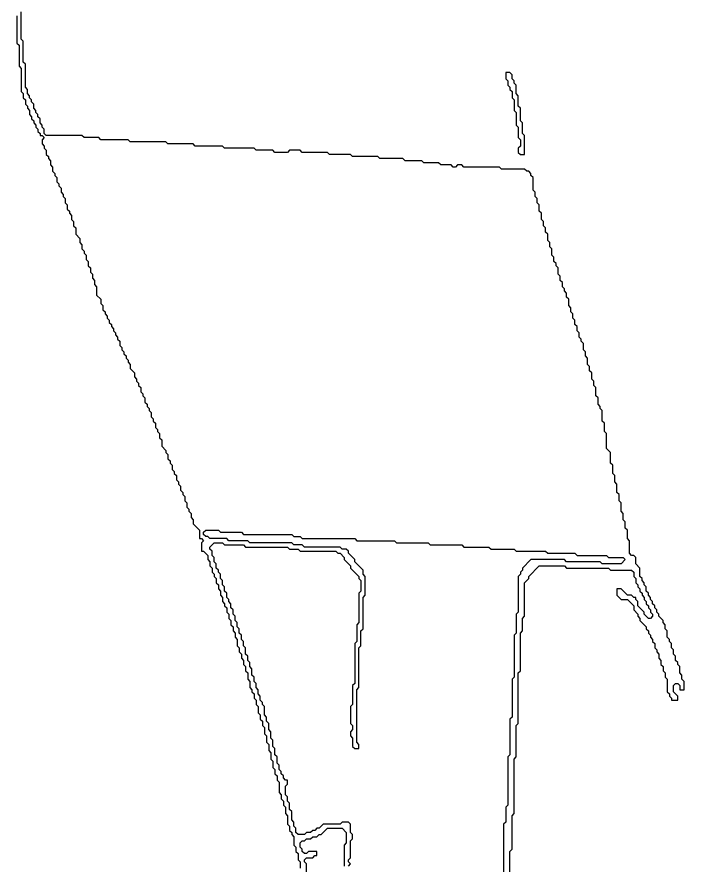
# Model space of a CAD drawing. Header units: metres. Extents: x 0 to 100, y 0 to 128.
# Drawn here: x 52.33 to 60.28, y 47.24 to 57.34 of the extents above; entities that cross this region are included whole.
import ezdxf

# ---------------------------------------------------------------- set-up
doc = ezdxf.new("R2010")
doc.units = ezdxf.units.M

msp = doc.modelspace()

# ---------------------------------------------------------------- linework, layer by layer
for points in [[(58.2, 46.925), (58.2, 47.4), (58.225, 47.425), (58.225, 47.825), (58.25, 47.85), (58.25, 48.5), (58.275, 48.525), (58.275, 48.9), (58.3, 48.925), (58.3, 49.525), (58.325, 49.55), (58.325, 50), (58.35, 50.025), (58.35, 50.175), (58.375, 50.2), (58.375, 50.6), (58.425, 50.65), (58.425, 50.675), (58.55, 50.8), (58.85, 50.8), (58.875, 50.775), (59.375, 50.775), (59.4, 50.75), (59.65, 50.75), (59.675, 50.725), (59.675, 50.675), (59.7, 50.65), (59.7, 50.6), (59.725, 50.575), (59.725, 50.55), (59.75, 50.525), (59.75, 50.5), (59.775, 50.475), (59.775, 50.45), (59.8, 50.425), (59.8, 50.4), (59.825, 50.375), (59.825, 50.35), (59.85, 50.325), (59.85, 50.3), (59.875, 50.275), (59.875, 50.25), (59.9, 50.225), (59.9, 50.2), (59.875, 50.175), (59.85, 50.175), (59.8, 50.225), (59.8, 50.25), (59.725, 50.325), (59.725, 50.375), (59.7, 50.4), (59.7, 50.425), (59.675, 50.425), (59.65, 50.45), (59.6, 50.45), (59.525, 50.525), (59.475, 50.525), (59.475, 50.45), (59.525, 50.4), (59.6, 50.4), (59.675, 50.325), (59.675, 50.275), (59.725, 50.225), (59.725, 50.2), (59.75, 50.175), (59.75, 50.15), (59.825, 50.075), (59.825, 50.05), (59.85, 50.025), (59.85, 50), (59.875, 49.975), (59.875, 49.95), (59.9, 49.925), (59.9, 49.9), (59.925, 49.875), (59.925, 49.825), (59.95, 49.8), (59.95, 49.775), (59.975, 49.75), (59.975, 49.7), (60, 49.675), (60, 49.625), (60.025, 49.6), (60.025, 49.55), (60.05, 49.525), (60.05, 49.475), (60.075, 49.45), (60.075, 49.3), (60.1, 49.275), (60.1, 49.25), (60.125, 49.225), (60.125, 49.2), (60.2, 49.2), (60.2, 49.25), (60.15, 49.3), (60.15, 49.375), (60.175, 49.4), (60.2, 49.4), (60.225, 49.375), (60.225, 49.325), (60.275, 49.325), (60.275, 49.425), (60.25, 49.45), (60.25, 49.5), (60.225, 49.525), (60.225, 49.6), (60.2, 49.625), (60.2, 49.65), (60.175, 49.675), (60.175, 49.725), (60.15, 49.75), (60.15, 49.8), (60.125, 49.825), (60.125, 49.875), (60.1, 49.9), (60.1, 49.925), (60.075, 49.95), (60.075, 50.025), (60.05, 50.05), (60.05, 50.1), (60.025, 50.125), (60.025, 50.15), (59.975, 50.2), (59.975, 50.225), (59.95, 50.25), (59.95, 50.275), (59.925, 50.3), (59.925, 50.325), (59.9, 50.35), (59.9, 50.375), (59.875, 50.4), (59.875, 50.425), (59.85, 50.45), (59.85, 50.475), (59.825, 50.5), (59.825, 50.55), (59.8, 50.575), (59.8, 50.6), (59.775, 50.625), (59.775, 50.65), (59.75, 50.675), (59.75, 50.775), (59.7, 50.825), (59.7, 50.9), (59.675, 50.925), (59.65, 50.925), (59.625, 50.95), (59.625, 51.1), (59.6, 51.125), (59.6, 51.225), (59.575, 51.25), (59.575, 51.325), (59.55, 51.35), (59.55, 51.425), (59.525, 51.45), (59.525, 51.55), (59.5, 51.575), (59.5, 51.65), (59.475, 51.675), (59.475, 51.775), (59.45, 51.8), (59.45, 51.875), (59.425, 51.9), (59.425, 52), (59.4, 52.025), (59.4, 52.15), (59.35, 52.2), (59.35, 52.375), (59.325, 52.4), (59.325, 52.5), (59.3, 52.525), (59.3, 52.65), (59.275, 52.675), (59.275, 52.7), (59.25, 52.725), (59.25, 52.8), (59.225, 52.825), (59.225, 52.925), (59.2, 52.95), (59.2, 53), (59.175, 53.025), (59.175, 53.1), (59.15, 53.125), (59.15, 53.175), (59.125, 53.2), (59.125, 53.275), (59.1, 53.3), (59.1, 53.35), (59.075, 53.375), (59.075, 53.45), (59.05, 53.475), (59.05, 53.5), (59.025, 53.525), (59.025, 53.575), (59, 53.6), (59, 53.65), (58.975, 53.675), (58.975, 53.725), (58.95, 53.75), (58.95, 53.8), (58.925, 53.825), (58.925, 53.875), (58.9, 53.9), (58.9, 53.975), (58.875, 54), (58.875, 54.05), (58.85, 54.075), (58.85, 54.1), (58.825, 54.125), (58.825, 54.175), (58.8, 54.2), (58.8, 54.25), (58.775, 54.275), (58.775, 54.35), (58.75, 54.375), (58.75, 54.4), (58.725, 54.425), (58.725, 54.475), (58.7, 54.5), (58.7, 54.575), (58.675, 54.6), (58.675, 54.65), (58.65, 54.675), (58.65, 54.75), (58.625, 54.775), (58.625, 54.825), (58.6, 54.85), (58.6, 54.9), (58.575, 54.925), (58.575, 55), (58.55, 55.025), (58.55, 55.1), (58.525, 55.125), (58.525, 55.175), (58.5, 55.2), (58.5, 55.25), (58.475, 55.275), (58.475, 55.425), (58.45, 55.45), (58.45, 55.475), (58.425, 55.5), (58.4, 55.5), (58.375, 55.525), (58.1, 55.525), (58.075, 55.55), (57.65, 55.55), (57.625, 55.575), (57.575, 55.575), (57.55, 55.55), (57.525, 55.55), (57.5, 55.575), (57.375, 55.575), (57.35, 55.6), (57.175, 55.6), (57.15, 55.625), (56.95, 55.625), (56.925, 55.65), (56.65, 55.65), (56.625, 55.675), (56.325, 55.675), (56.3, 55.7), (56.05, 55.7), (56.025, 55.725), (55.725, 55.725), (55.7, 55.75), (55.575, 55.75), (55.55, 55.725), (55.4, 55.725), (55.375, 55.75), (55.175, 55.75), (55.15, 55.775), (54.8, 55.775), (54.775, 55.8), (54.45, 55.8), (54.425, 55.825), (54.125, 55.825), (54.1, 55.85), (53.675, 55.85), (53.65, 55.875), (53.325, 55.875), (53.3, 55.9), (53.125, 55.9), (53.1, 55.925), (52.675, 55.925), (52.65, 55.95), (52.65, 56), (52.625, 56.025), (52.625, 56.05), (52.6, 56.075), (52.6, 56.125), (52.575, 56.15), (52.575, 56.175), (52.55, 56.2), (52.55, 56.225), (52.525, 56.25), (52.525, 56.3), (52.5, 56.325), (52.5, 56.35), (52.475, 56.375), (52.475, 56.4), (52.45, 56.425), (52.45, 56.475), (52.425, 56.5), (52.425, 56.775), (52.4, 56.8), (52.4, 57.05), (52.375, 57.075), (52.375, 57.4)], [(52.325, 57.35), (52.325, 57.025), (52.35, 57), (52.35, 56.75), (52.375, 56.725), (52.375, 56.45), (52.4, 56.425), (52.4, 56.375), (52.425, 56.35), (52.425, 56.3), (52.45, 56.275), (52.45, 56.25), (52.475, 56.225), (52.475, 56.175), (52.5, 56.15), (52.5, 56.125), (52.525, 56.1), (52.525, 56.075), (52.55, 56.05), (52.55, 56.025), (52.575, 56), (52.575, 55.975), (52.6, 55.95), (52.6, 55.925), (52.625, 55.925), (52.65, 55.9), (52.625, 55.875), (52.625, 55.825), (52.65, 55.8), (52.65, 55.775), (52.675, 55.75), (52.675, 55.7), (52.7, 55.675), (52.7, 55.65), (52.725, 55.625), (52.725, 55.575), (52.75, 55.55), (52.75, 55.5), (52.775, 55.475), (52.775, 55.45), (52.8, 55.425), (52.8, 55.375), (52.825, 55.35), (52.825, 55.325), (52.85, 55.3), (52.85, 55.25), (52.875, 55.225), (52.875, 55.2), (52.9, 55.175), (52.9, 55.125), (52.925, 55.1), (52.925, 55.05), (52.95, 55.025), (52.95, 55), (52.975, 54.975), (52.975, 54.925), (53, 54.9), (53, 54.85), (53.025, 54.825), (53.025, 54.75), (53.075, 54.7), (53.075, 54.65), (53.1, 54.625), (53.1, 54.575), (53.125, 54.55), (53.125, 54.525), (53.15, 54.5), (53.15, 54.45), (53.175, 54.425), (53.175, 54.375), (53.2, 54.35), (53.2, 54.3), (53.225, 54.275), (53.225, 54.225), (53.25, 54.2), (53.25, 54.15), (53.275, 54.125), (53.275, 54.025), (53.325, 53.975), (53.325, 53.925), (53.35, 53.9), (53.35, 53.85), (53.375, 53.825), (53.375, 53.8), (53.4, 53.775), (53.4, 53.75), (53.425, 53.725), (53.425, 53.7), (53.45, 53.675), (53.45, 53.65), (53.475, 53.625), (53.475, 53.6), (53.5, 53.575), (53.5, 53.55), (53.525, 53.525), (53.525, 53.5), (53.55, 53.475), (53.55, 53.425), (53.575, 53.4), (53.575, 53.375), (53.6, 53.35), (53.6, 53.325), (53.625, 53.3), (53.625, 53.275), (53.65, 53.25), (53.65, 53.225), (53.675, 53.2), (53.675, 53.15), (53.725, 53.1), (53.725, 53.05), (53.75, 53.025), (53.75, 53), (53.775, 52.975), (53.775, 52.95), (53.8, 52.925), (53.8, 52.875), (53.825, 52.85), (53.825, 52.825), (53.85, 52.8), (53.85, 52.75), (53.875, 52.725), (53.875, 52.7), (53.9, 52.675), (53.9, 52.65), (53.925, 52.625), (53.925, 52.575), (53.95, 52.55), (53.95, 52.525), (53.975, 52.5), (53.975, 52.45), (54, 52.425), (54, 52.4), (54.025, 52.375), (54.025, 52.325), (54.05, 52.3), (54.05, 52.225), (54.1, 52.175), (54.1, 52.15), (54.125, 52.125), (54.125, 52.075), (54.15, 52.05), (54.15, 52.025), (54.175, 52), (54.175, 51.95), (54.2, 51.925), (54.2, 51.9), (54.225, 51.875), (54.225, 51.825), (54.25, 51.8), (54.25, 51.775), (54.275, 51.75), (54.275, 51.7), (54.3, 51.675), (54.3, 51.65), (54.325, 51.625), (54.325, 51.575), (54.35, 51.55), (54.35, 51.5), (54.375, 51.475), (54.375, 51.45), (54.4, 51.425), (54.4, 51.375), (54.425, 51.35), (54.425, 51.3), (54.5, 51.225), (54.5, 51.125), (54.525, 51.125), (54.55, 51.1), (54.525, 51.075), (54.525, 50.975), (54.55, 50.975), (54.6, 50.925), (54.6, 50.875), (54.625, 50.85), (54.625, 50.8), (54.65, 50.775), (54.65, 50.725), (54.675, 50.7), (54.675, 50.675), (54.7, 50.65), (54.7, 50.6), (54.725, 50.575), (54.725, 50.525), (54.75, 50.5), (54.75, 50.45), (54.775, 50.425), (54.775, 50.375), (54.8, 50.35), (54.8, 50.325), (54.825, 50.3), (54.825, 50.25), (54.85, 50.225), (54.85, 50.175), (54.875, 50.15), (54.875, 50.1), (54.9, 50.075), (54.9, 50.025), (54.925, 50), (54.925, 49.95), (54.95, 49.925), (54.95, 49.85), (54.975, 49.825), (54.975, 49.775), (55, 49.75), (55, 49.7), (55.025, 49.675), (55.025, 49.625), (55.05, 49.6), (55.05, 49.55), (55.075, 49.525), (55.075, 49.45), (55.1, 49.425), (55.1, 49.35), (55.125, 49.325), (55.125, 49.3), (55.15, 49.275), (55.15, 49.225), (55.175, 49.2), (55.175, 49.15), (55.2, 49.125), (55.2, 49.05), (55.225, 49.025), (55.225, 48.975), (55.25, 48.95), (55.25, 48.9), (55.275, 48.875), (55.275, 48.8), (55.3, 48.775), (55.3, 48.7), (55.325, 48.675), (55.325, 48.6), (55.35, 48.575), (55.35, 48.5), (55.375, 48.475), (55.375, 48.4), (55.4, 48.375), (55.4, 48.325), (55.425, 48.3), (55.425, 48.25), (55.45, 48.225), (55.45, 48.1), (55.475, 48.075), (55.475, 48.025), (55.5, 48), (55.5, 47.95), (55.525, 47.925), (55.525, 47.85), (55.55, 47.825), (55.55, 47.725), (55.575, 47.7), (55.575, 47.65), (55.6, 47.625), (55.6, 47.6), (55.625, 47.575), (55.625, 47.475), (55.65, 47.45), (55.65, 47.4), (55.675, 47.375), (55.675, 47.3), (55.7, 47.275), (55.7, 47.2)], [(56.275, 47.225), (56.3, 47.25), (56.275, 47.275), (56.275, 47.3), (56.3, 47.325), (56.3, 47.525), (56.325, 47.55), (56.325, 47.6), (56.3, 47.625), (56.3, 47.725), (56.275, 47.75), (56.2, 47.75), (56.175, 47.725), (55.975, 47.725), (55.925, 47.675), (55.9, 47.675), (55.875, 47.65), (55.85, 47.65), (55.825, 47.625), (55.775, 47.625), (55.75, 47.6), (55.675, 47.6), (55.65, 47.625), (55.65, 47.675), (55.625, 47.7), (55.625, 47.75), (55.6, 47.775), (55.6, 47.875), (55.575, 47.9), (55.575, 47.975), (55.55, 48), (55.55, 48.05), (55.525, 48.075), (55.525, 48.175), (55.55, 48.2), (55.55, 48.25), (55.525, 48.25), (55.5, 48.275), (55.5, 48.3), (55.475, 48.325), (55.475, 48.35), (55.45, 48.375), (55.45, 48.425), (55.425, 48.45), (55.425, 48.525), (55.4, 48.55), (55.4, 48.625), (55.375, 48.65), (55.375, 48.725), (55.35, 48.75), (55.35, 48.825), (55.325, 48.85), (55.325, 48.925), (55.3, 48.95), (55.3, 49), (55.275, 49.025), (55.275, 49.125), (55.25, 49.15), (55.25, 49.175), (55.225, 49.2), (55.225, 49.25), (55.2, 49.275), (55.2, 49.325), (55.175, 49.35), (55.175, 49.4), (55.15, 49.425), (55.15, 49.475), (55.125, 49.5), (55.125, 49.575), (55.1, 49.6), (55.1, 49.65), (55.075, 49.675), (55.075, 49.725), (55.05, 49.75), (55.05, 49.825), (55.025, 49.85), (55.025, 49.9), (55, 49.925), (55, 49.975), (54.975, 50), (54.975, 50.05), (54.95, 50.075), (54.95, 50.125), (54.925, 50.15), (54.925, 50.2), (54.9, 50.225), (54.9, 50.275), (54.875, 50.3), (54.875, 50.35), (54.85, 50.375), (54.85, 50.4), (54.825, 50.425), (54.825, 50.475), (54.8, 50.5), (54.8, 50.55), (54.775, 50.575), (54.775, 50.625), (54.75, 50.65), (54.75, 50.7), (54.725, 50.725), (54.725, 50.75), (54.7, 50.775), (54.7, 50.825), (54.675, 50.85), (54.675, 50.9), (54.65, 50.925), (54.65, 50.975), (54.625, 51), (54.625, 51.025), (54.675, 51.075), (54.775, 51.075), (54.8, 51.05), (55.025, 51.05), (55.05, 51.025), (55.55, 51.025), (55.575, 51), (55.675, 51), (55.7, 50.975), (56.125, 50.975), (56.15, 50.95), (56.175, 50.95), (56.225, 50.9), (56.225, 50.875), (56.3, 50.8), (56.3, 50.775), (56.4, 50.675), (56.4, 50.65), (56.425, 50.625), (56.425, 50.5), (56.4, 50.475), (56.4, 50.125), (56.375, 50.1), (56.375, 49.9), (56.35, 49.875), (56.35, 49.4), (56.325, 49.375), (56.325, 49.15), (56.3, 49.125), (56.3, 48.925), (56.325, 48.9), (56.325, 48.85), (56.3, 48.825), (56.3, 48.775), (56.325, 48.75), (56.325, 48.65), (56.35, 48.625), (56.4, 48.625), (56.4, 48.675), (56.375, 48.7), (56.375, 49.325), (56.4, 49.35), (56.4, 49.825), (56.425, 49.85), (56.425, 50.025), (56.45, 50.05), (56.45, 50.425), (56.475, 50.45), (56.475, 50.675), (56.45, 50.7), (56.45, 50.75), (56.35, 50.85), (56.35, 50.875), (56.275, 50.95), (56.275, 50.975), (56.25, 51), (56.2, 51), (56.175, 51.025), (55.75, 51.025), (55.725, 51.05), (55.625, 51.05), (55.6, 51.075), (55.1, 51.075), (55.075, 51.1), (54.85, 51.1), (54.825, 51.125), (54.625, 51.125), (54.6, 51.15), (54.575, 51.15), (54.55, 51.175), (54.55, 51.2), (54.575, 51.225), (54.725, 51.225), (54.75, 51.2), (55, 51.2), (55.025, 51.175), (55.6, 51.175), (55.625, 51.15), (55.7, 51.15), (55.725, 51.125), (56.35, 51.125), (56.375, 51.1), (56.825, 51.1), (56.85, 51.075), (57.225, 51.075), (57.25, 51.05), (57.625, 51.05), (57.65, 51.025), (57.95, 51.025), (57.975, 51), (58.25, 51), (58.275, 50.975), (58.625, 50.975), (58.65, 50.95), (58.975, 50.95), (59, 50.925), (59.35, 50.925), (59.375, 50.9), (59.55, 50.9), (59.575, 50.875), (59.525, 50.825), (59.3, 50.825), (59.275, 50.85), (58.875, 50.85), (58.85, 50.875), (58.45, 50.875), (58.35, 50.775), (58.35, 50.75), (58.325, 50.725), (58.325, 50.7), (58.3, 50.675), (58.3, 50.25), (58.275, 50.225), (58.275, 50), (58.25, 49.975), (58.25, 49.475), (58.225, 49.45), (58.225, 49), (58.2, 48.975), (58.2, 48.55), (58.175, 48.525), (58.175, 47.95), (58.15, 47.925), (58.15, 47.75), (58.125, 47.725), (58.125, 46.975)], [(55.775, 47.125), (55.775, 47.25), (55.75, 47.275), (55.75, 47.3), (55.775, 47.325), (55.85, 47.325), (55.875, 47.35), (55.9, 47.35), (55.9, 47.4), (55.8, 47.4), (55.775, 47.375), (55.75, 47.375), (55.725, 47.4), (55.725, 47.425), (55.7, 47.45), (55.7, 47.5), (55.725, 47.525), (55.75, 47.525), (55.775, 47.55), (55.825, 47.55), (55.85, 47.575), (55.9, 47.575), (55.925, 47.6), (55.95, 47.6), (56.025, 47.675), (56.2, 47.675), (56.25, 47.625), (56.25, 47.5), (56.225, 47.475), (56.225, 47.225)]]:
    msp.add_lwpolyline(points)
msp.add_lwpolyline([(58.15, 56.675), (58.15, 56.6), (58.175, 56.575), (58.175, 56.525), (58.2, 56.5), (58.2, 56.475), (58.225, 56.45), (58.225, 56.375), (58.25, 56.35), (58.25, 56.225), (58.275, 56.2), (58.275, 56.05), (58.3, 56.025), (58.3, 55.9), (58.325, 55.875), (58.325, 55.8), (58.3, 55.775), (58.3, 55.725), (58.325, 55.7), (58.375, 55.7), (58.375, 55.925), (58.35, 55.95), (58.35, 56.075), (58.325, 56.1), (58.325, 56.25), (58.3, 56.275), (58.3, 56.4), (58.275, 56.425), (58.275, 56.525), (58.25, 56.55), (58.25, 56.575), (58.225, 56.6), (58.225, 56.65), (58.2, 56.675)], close=True)

doc.saveas('drawing.dxf')
